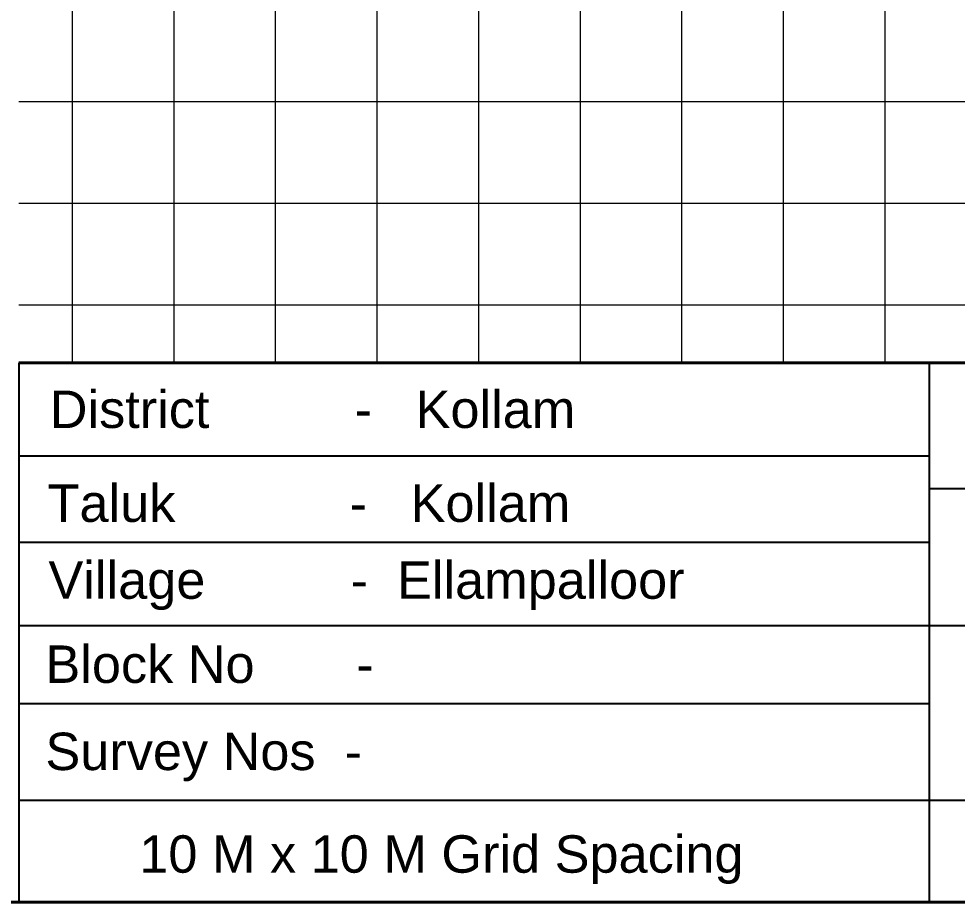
# Model space of a CAD drawing. Header units: millimetres. Extents: x 684983 to 685377, y 990360 to 990509.
# Drawn here: x 685014.96 to 685033.44, y 990360.29 to 990377.67 of the extents above; entities that cross this region are included whole.
import ezdxf

# ---------------------------------------------------------------- set-up
doc = ezdxf.new("R2010")
doc.units = ezdxf.units.MM
doc.layers.add('grid', color=8, linetype='Continuous', lineweight=9)
doc.layers.add('TITLE', color=6, linetype='Continuous')
doc.styles.add('ROMANS', font='arial.ttf')

msp = doc.modelspace()

# ---------------------------------------------------------------- linework, layer by layer
at = {"lineweight": 40}
msp.add_line((685014.964, 990370.9), (685085.196, 990370.9), dxfattribs=at)
for p, q in [((685014.964, 990370.9), (685014.964, 990360.285)), ((685032.888, 990370.9), (685032.888, 990360.285)), ((684982.764, 990360.285), (685085.196, 990360.285))]:
    msp.add_line(p, q)
msp.add_lwpolyline([(684982.764, 990360.285), (685085.196, 990360.285), (685085.196, 990509.155), (684982.764, 990509.155)], close=True, dxfattribs=at)
at = {"layer": 'grid'}
for p, q in [((685016.014, 990509.155), (685016.014, 990370.9)), ((685018.014, 990509.155), (685018.014, 990370.9)), ((685020.014, 990509.155), (685020.014, 990370.9)), ((685022.014, 990509.155), (685022.014, 990370.9)), ((685024.014, 990509.155), (685024.014, 990370.9)), ((685026.014, 990509.155), (685026.014, 990370.9)), ((685028.014, 990509.155), (685028.014, 990370.9)), ((685030.014, 990509.155), (685030.014, 990370.9)), ((685032.014, 990509.155), (685032.014, 990370.9)), ((685085.196, 990376.038), (685014.964, 990376.038)), ((685085.196, 990374.038), (685014.964, 990374.038)), ((685085.196, 990372.038), (685014.964, 990372.038))]:
    msp.add_line(p, q, dxfattribs=at)
at = {"layer": 'TITLE', "color": 8}
for p, q in [((685032.888, 990369.066), (685014.964, 990369.066)), ((685049.13, 990368.422), (685032.888, 990368.422)), ((685032.888, 990367.367), (685014.964, 990367.367)), ((685032.888, 990365.727), (685014.964, 990365.727)), ((685049.13, 990365.727), (685032.888, 990365.727)), ((685032.888, 990364.191), (685014.964, 990364.191)), ((685049.13, 990362.287), (685014.964, 990362.287))]:
    msp.add_line(p, q, dxfattribs=at)

# ---------------------------------------------------------------- texts
at = {"layer": 'TITLE', "color": 7, "style": 'ROMANS'}
for s, p in [('District          -   Kollam', (685015.574, 990369.619)), ('Taluk            -   Kollam', (685015.531, 990367.771)), ('Village          -  Ellampalloor', (685015.549, 990366.257)), ('Block No       -  ', (685015.489, 990364.602)), ('Survey Nos  -  ', (685015.489, 990362.886)), ('10 M x 10 M Grid Spacing', (685017.337, 990360.866))]:
    msp.add_text(s, height=0.73661, dxfattribs=at).set_placement(p)

doc.saveas('drawing.dxf')
